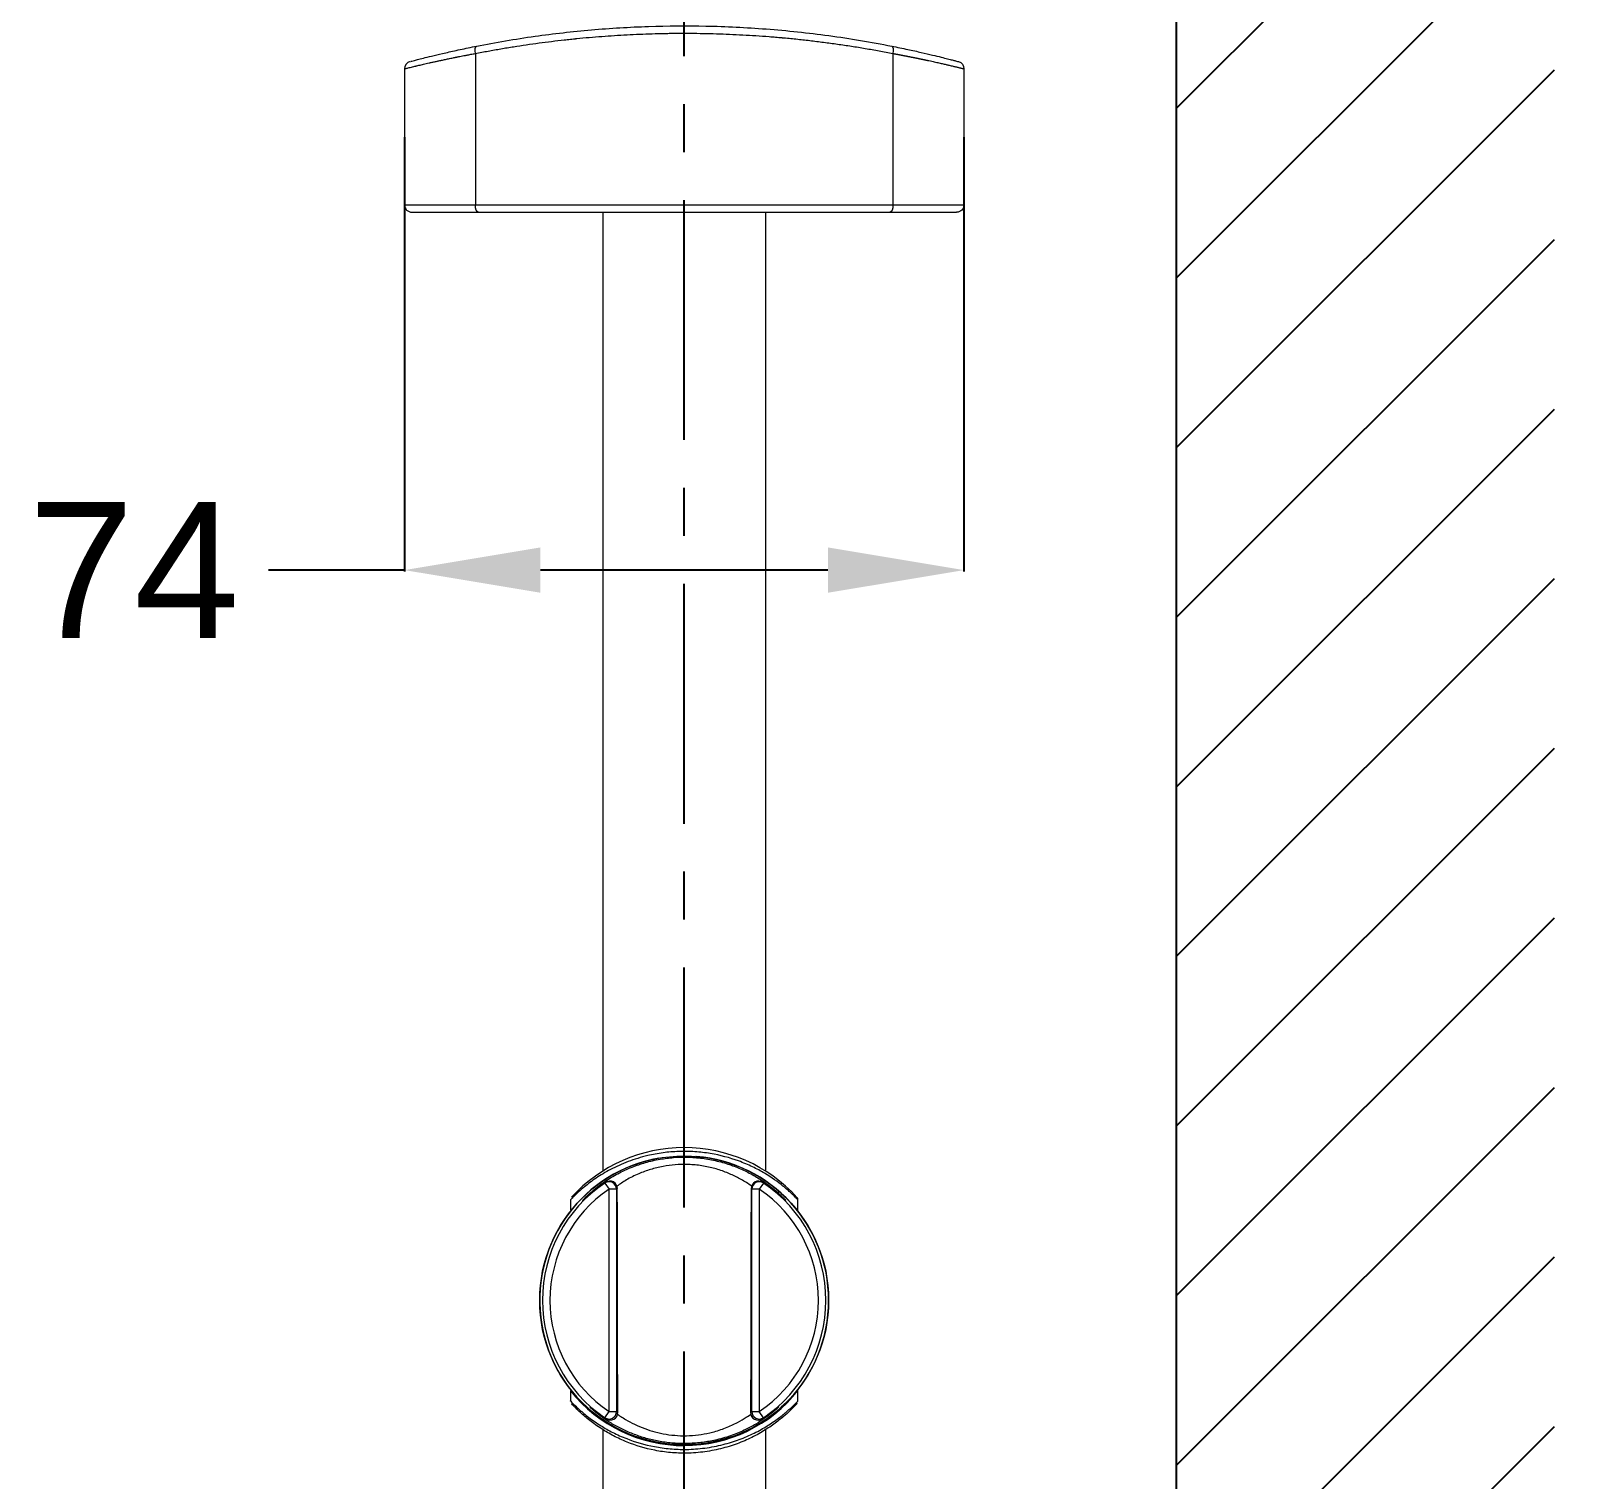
# Model space of a CAD drawing. Header units: millimetres. Extents: x 17284 to 19660, y -6011 to -2651.
# Drawn here: x 19049.8 to 19255.3, y -4398.5 to -4206.7 of the extents above; entities that cross this region are included whole.
import ezdxf

# ---------------------------------------------------------------- set-up
doc = ezdxf.new("R2010")
doc.units = ezdxf.units.MM
doc.linetypes.add('CENTERX2', pattern=[101.6, 63.5, -12.7, 12.7, -12.7])
doc.layers.add('CENTER', color=1, linetype='CENTERX2')
doc.layers.add('hatch', color=2, linetype='Continuous')
doc.layers.add('DIM', color=3, linetype='Continuous', lineweight=13)
doc.styles.get("Standard").update_dxf_attribs({"font": 'arial.ttf'})
doc.dimstyles.get("Standard").update_dxf_attribs({"dimtxt": 0.18, "dimasz": 0.18, "dimexe": 0.18, "dimexo": 0.0625, "dimgap": 0.09, "dimtad": 0, "dimtih": 1, "dimtoh": 1, "dimdec": 1, "dimdsep": 46, "dimtxsty": 'Standard', "dimcen": 0.09, "dimadec": 0, "dimazin": 0, "dimtfac": 1, "dimtdec": 1, "dimtofl": 0, "dimtmove": 0, "dimatfit": 3, "dimfxl": 1, "dimtolj": 1, "dimtzin": 0, "dimarcsym": 0})

# ---------------------------------------------------------------- blocks, each defined once
blk = doc.blocks.new('*D112')
at = {"layer": 'Defpoints', "color": 0, "transparency": 16777216}
for p in [(19099.2, -4220.7), (19173.24, -4220.7), (19173.24, -4278.06)]:
    blk.add_point(p, dxfattribs=at)
at = {"layer": 'DIM', "color": 0, "lineweight": -2, "transparency": 16777216}
for p, q in [((19099.2, -4220.76), (19099.2, -4278.24)), ((19173.24, -4220.76), (19173.24, -4278.24)), ((19099.2, -4278.06), (19081.2, -4278.06)), ((19155.24, -4278.06), (19117.2, -4278.06))]:
    blk.add_line(p, q, dxfattribs=at)
at = {"layer": 'DIM', "color": 0, "transparency": 16777216}
for points in [[(19117.2, -4275.06), (19117.2, -4281.06), (19099.2, -4278.06)], [(19155.24, -4275.06), (19155.24, -4281.06), (19173.24, -4278.06)]]:
    blk.add_solid(points, dxfattribs=at)
at = {"layer": 'DIM', "color": 0, "transparency": 16777216, "insert": (19063.42, -4278.06), "char_height": 18, "attachment_point": 5}
blk.add_mtext('\\A1;74', dxfattribs=at)
blk = doc.blocks.new('*D115')
at = {"layer": 'Defpoints', "color": 0, "transparency": 16777216}
for p in [(19249.92, -3914.5), (19343.61, -3914.5), (19249.92, -4520.5)]:
    blk.add_point(p, dxfattribs=at)
at = {"layer": 'DIM', "color": 0, "lineweight": -2, "transparency": 16777216}
for p, q in [((19249.98, -3914.5), (19343.79, -3914.5)), ((19343.61, -3932.5), (19343.61, -4203.3)), ((19343.61, -4502.5), (19343.61, -4231.69)), ((19249.98, -4520.5), (19343.79, -4520.5))]:
    blk.add_line(p, q, dxfattribs=at)
at = {"layer": 'DIM', "color": 0, "transparency": 16777216}
for points in [[(19340.61, -3932.5), (19346.61, -3932.5), (19343.61, -3914.5)], [(19340.61, -4502.5), (19346.61, -4502.5), (19343.61, -4520.5)]]:
    blk.add_solid(points, dxfattribs=at)
at = {"layer": 'DIM', "color": 3, "transparency": 16777216, "insert": (19343.61, -4217.5), "char_height": 18, "attachment_point": 5}
blk.add_mtext('\\A1;620', dxfattribs=at)
blk = doc.blocks.new('*D116')
at = {"layer": 'Defpoints', "color": 0, "transparency": 16777216}
for p in [(19249.92, -3895.5), (19420.26, -3895.5), (19249.92, -4539.5)]:
    blk.add_point(p, dxfattribs=at)
at = {"layer": 'DIM', "color": 0, "lineweight": -2, "transparency": 16777216}
for p, q in [((19249.98, -3895.5), (19420.44, -3895.5)), ((19420.26, -3913.5), (19420.26, -4203.3)), ((19420.26, -4521.5), (19420.26, -4231.69)), ((19249.98, -4539.5), (19420.44, -4539.5))]:
    blk.add_line(p, q, dxfattribs=at)
at = {"layer": 'DIM', "color": 0, "transparency": 16777216}
for points in [[(19417.26, -3913.5), (19423.26, -3913.5), (19420.26, -3895.5)], [(19417.26, -4521.5), (19423.26, -4521.5), (19420.26, -4539.5)]]:
    blk.add_solid(points, dxfattribs=at)
at = {"layer": 'DIM', "color": 3, "transparency": 16777216, "insert": (19420.26, -4217.5), "char_height": 18, "attachment_point": 5}
blk.add_mtext('\\A1;657', dxfattribs=at)

msp = doc.modelspace()

# ---------------------------------------------------------------- hatches: boundary and pattern name
at = {"layer": 'hatch'}
h = msp.add_hatch(dxfattribs=at)
h.set_pattern_fill('ANSI31', color=256, scale=5)
h.set_pattern_definition([(45, (4064.624, -113.49), (-11.22532, 11.22532), [])])
h.paths.add_polyline_path([(19201.38, -5647.37), (19251.38, -5647.37), (19251.38, -3576.8), (19201.38, -3576.8)])

# ---------------------------------------------------------------- linework, layer by layer
msp.add_line((19201.38, -5647.37), (19201.38, -3505.39))
at = {"linetype": 'Continuous', "lineweight": 13}
for p, q in [((19108.59, -4209.67), (19108.59, -4229.7)), ((19163.85, -4209.67), (19163.85, -4229.7)), ((19099.2, -4229.7), (19108.59, -4229.7)), ((19108.59, -4229.7), (19163.85, -4229.7)), ((19163.85, -4229.7), (19173.24, -4229.7))]:
    msp.add_line(p, q, dxfattribs=at)
at = {"linetype": 'Continuous', "lineweight": 18}
for p, q in [((19099.2, -4211.7), (19099.2, -4229.7)), ((19099.93, -4210.75), (19100.01, -4210.73)), ((19173.24, -4211.7), (19173.24, -4229.7)), ((19100.19, -4230.69), (19108.95, -4230.69)), ((19108.95, -4230.69), (19163.49, -4230.69)), ((19125.46, -4230.69), (19125.46, -4357.61)), ((19146.98, -4230.69), (19146.98, -4357.61)), ((19163.49, -4230.69), (19172.26, -4230.69)), ((19125.83, -4359.1), (19125.17, -4359.56)), ((19125.25, -4358.98), (19125.25, -4359.07)), ((19125.72, -4359.2), (19126.28, -4360.02)), ((19126.28, -4389.44), (19126.28, -4360.02)), ((19127.28, -4360.02), (19126.28, -4360.02)), ((19127.28, -4360.02), (19127.28, -4389.44)), ((19146.16, -4360.02), (19145.17, -4360.02)), ((19145.17, -4389.44), (19145.17, -4360.02)), ((19146.72, -4359.2), (19146.16, -4360.02)), ((19146.16, -4360.02), (19146.16, -4389.44)), ((19147.19, -4359.07), (19147.19, -4358.96)), ((19121.16, -4361.39), (19121.16, -4361.41)), ((19121.16, -4361.41), (19121.16, -4362.75)), ((19151.28, -4362.79), (19151.28, -4361.43)), ((19121.16, -4386.72), (19121.16, -4388.06)), ((19151.28, -4388.03), (19151.28, -4386.68)), ((19121.16, -4388.06), (19121.16, -4388.08)), ((19125.72, -4390.27), (19126.28, -4389.44)), ((19126.28, -4389.44), (19127.28, -4389.44)), ((19145.17, -4389.44), (19146.16, -4389.44)), ((19146.72, -4390.27), (19146.16, -4389.44)), ((19125.25, -4390.4), (19125.25, -4390.47)), ((19125.45, -4390.13), (19125.89, -4390.43)), ((19147.19, -4390.5), (19147.19, -4390.4)), ((19125.46, -4391.85), (19125.46, -4499.36)), ((19146.98, -4391.85), (19146.98, -4499.36))]:
    msp.add_line(p, q, dxfattribs=at)
msp.add_circle((19136.22, -4374.73), 19.12, dxfattribs=at)
for centre, radius, start, end in [((19100.19, -4211.7), 0.987, 104.8812, 180), ((19100.19, -4229.7), 0.987, 180, 270), ((19136.22, -4374.73), 20.22, 42.4058, 137.502), ((19136.22, -4374.73), 19.13, 99.9317, 0), ((19136.22, -4374.73), 19.12, 100.1394, 0), ((19136.22, -4374.73), 19.13, 0, 85.3153), ((19136.22, -4374.73), 19.12, 0, 85.1367), ((19136.22, -4374.73), 18.75, 124.0485, 235.9515), ((19136.22, -4374.73), 17.76, 124.0485, 235.9515), ((19126.28, -4360.02), 0.998, 0.0588, 123.9723), ((19126.38, -4359.93), 0.998, 0.1047, 123.1043), ((19126.38, -4359.93), 0.998, 0.0577, 123.5463), ((19146.07, -4359.93), 0.998, 56.8957, 179.8953), ((19146.07, -4359.93), 0.998, 56.4537, 179.9423), ((19146.16, -4360.02), 0.998, 56.0277, 179.9412), ((19136.22, -4374.73), 17.76, 304.0485, 55.9515), ((19136.22, -4374.73), 18.75, 304.0485, 55.9515), ((19136.22, -4374.73), 19.22, 218.5692, 321.5828), ((19126.28, -4389.44), 0.998, 236.0277, 359.9412), ((19146.16, -4389.44), 0.998, 180.0588, 303.9723), ((19126.43, -4389.59), 0.998, 236.7063, 359.9429), ((19126.43, -4389.59), 0.998, 237.2421, 0.1193), ((19146.01, -4389.59), 0.998, 179.8807, 302.7579), ((19146.01, -4389.59), 0.998, 180.0571, 303.2937)]:
    msp.add_arc(centre, radius, start, end, dxfattribs=at)
at = {"linetype": 'Continuous', "lineweight": 18, "extrusion": (0, 0, -1)}
for centre, start, end in [((-19172.26, -4211.7), 104.8812, 180), ((-19172.26, -4229.7), 180, 270)]:
    msp.add_arc(centre, 0.987, start, end, dxfattribs=at)
at = {"linetype": 'Continuous', "lineweight": 13, "extrusion": (0, 0, -1)}
for centre, major_axis, ratio, start_param, end_param in [((19108.95, -4209.67), (0.192, -0.968), 0.359742, 1.641949, 3.141593), ((19163.49, -4209.67), (-0.192, -0.968), 0.359742, 3.141593, 4.641236), ((19108.95, -4229.7), (0, -0.987), 0.365806, 0, 1.570796), ((19163.49, -4229.7), (0, -0.987), 0.365806, 4.712389, 6.283185)]:
    msp.add_ellipse(centre, major_axis=major_axis, ratio=ratio, start_param=start_param, end_param=end_param, dxfattribs=at)
at = {"linetype": 'Continuous', "lineweight": 18}
for centre, start_param, end_param in [((19142.61, -4374.73), 2.354528, 2.360862), ((19129.83, -4374.73), 0.780731, 0.787065), ((19142.61, -4374.73), 3.922323, 3.932416), ((19129.83, -4374.73), 5.492361, 5.502455)]:
    msp.add_ellipse(centre, major_axis=(21.59, 0), ratio=0.96827, start_param=start_param, end_param=end_param, dxfattribs=at)
for points, knots in [([(19108.76, -4208.7), (19111.27, -4208.2), (19116.26, -4207.35), (19123.9, -4206.48), (19131.49, -4206.02), (19139.24, -4205.97), (19147.25, -4206.36), (19155.52, -4207.25), (19160.97, -4208.16), (19163.68, -4208.7)], [0, 0, 0, 0, 0.145713, 0.281728, 0.416589, 0.550967, 0.692543, 0.842949, 1, 1, 1, 1]), ([(19108.59, -4209.67), (19109.15, -4209.56), (19110.28, -4209.35), (19111.96, -4209.05), (19113.65, -4208.77), (19115.33, -4208.51), (19117.01, -4208.28), (19118.68, -4208.06), (19120.06, -4207.9), (19121.03, -4207.8), (19121.51, -4207.75), (19121.75, -4207.72), (19121.88, -4207.71), (19121.94, -4207.7), (19121.97, -4207.7), (19121.98, -4207.7), (19121.99, -4207.7), (19121.99, -4207.7), (19121.99, -4207.7), (19121.99, -4207.7), (19122, -4207.7), (19122, -4207.7), (19122, -4207.7), (19122.55, -4207.64), (19123.66, -4207.54), (19125.33, -4207.4), (19126.99, -4207.29), (19128.66, -4207.19), (19130.32, -4207.11), (19131.98, -4207.05), (19133.35, -4207.02), (19134.32, -4207), (19134.8, -4207), (19135.04, -4207), (19135.16, -4207), (19135.22, -4207), (19135.25, -4207), (19135.26, -4207), (19135.27, -4207), (19135.27, -4207), (19135.28, -4207), (19135.28, -4207), (19135.28, -4207), (19135.28, -4207), (19135.28, -4207), (19135.28, -4207), (19135.28, -4207), (19136.43, -4206.99), (19137.59, -4206.99), (19139.33, -4207.03), (19140.49, -4207.05), (19142.23, -4207.12), (19143.97, -4207.2), (19145.72, -4207.3), (19147.17, -4207.41), (19148.18, -4207.49), (19148.69, -4207.53), (19148.94, -4207.56), (19149.07, -4207.57), (19149.13, -4207.57), (19149.16, -4207.58), (19149.18, -4207.58), (19149.19, -4207.58), (19149.19, -4207.58), (19149.19, -4207.58), (19149.19, -4207.58), (19149.19, -4207.58), (19149.19, -4207.58), (19149.19, -4207.58), (19149.19, -4207.58), (19149.19, -4207.58), (19149.8, -4207.63), (19151.01, -4207.75), (19152.84, -4207.95), (19154.68, -4208.18), (19156.51, -4208.43), (19158.35, -4208.7), (19160.19, -4209), (19162.02, -4209.32), (19163.24, -4209.55), (19163.85, -4209.67)], [0, 0, 0, 0, 0.03125, 0.0625, 0.09375, 0.125, 0.15625, 0.1875, 0.21875, 0.234375, 0.242187, 0.246094, 0.248047, 0.249023, 0.249512, 0.249756, 0.249878, 0.249939, 0.249969, 0.249985, 0.249992, 0.249992, 0.25, 0.25, 0.28125, 0.3125, 0.34375, 0.375, 0.40625, 0.4375, 0.46875, 0.484375, 0.492187, 0.496094, 0.498047, 0.499023, 0.499512, 0.499756, 0.499878, 0.499939, 0.499969, 0.499985, 0.499992, 0.499996, 0.499998, 0.499998, 0.5, 0.5, 0.5625, 0.5625, 0.59375, 0.625, 0.65625, 0.6875, 0.71875, 0.734375, 0.742187, 0.746094, 0.748047, 0.749023, 0.749512, 0.749756, 0.749878, 0.749939, 0.749969, 0.749985, 0.749992, 0.749996, 0.749998, 0.749998, 0.75, 0.75, 0.78125, 0.8125, 0.84375, 0.875, 0.90625, 0.9375, 0.96875, 1, 1, 1, 1]), ([(19100.1, -4210.7), (19100.12, -4210.7), (19100.23, -4210.67), (19100.53, -4210.59), (19101.1, -4210.44), (19101.95, -4210.22), (19103.12, -4209.94), (19104.66, -4209.57), (19106.55, -4209.15), (19108, -4208.85), (19108.76, -4208.7)], [0, 0, 0, 0, 0.034029, 0.135407, 0.248157, 0.373764, 0.511912, 0.66505, 0.829599, 1, 1, 1, 1]), ([(19163.68, -4208.7), (19164.42, -4208.85), (19165.79, -4209.13), (19167.59, -4209.53), (19169.07, -4209.87), (19170.22, -4210.16), (19171.09, -4210.37), (19171.71, -4210.53), (19172.15, -4210.65), (19172.44, -4210.73), (19172.51, -4210.75), (19172.51, -4210.75)], [0, 0, 0, 0, 0.144052, 0.276847, 0.401886, 0.516601, 0.620691, 0.714112, 0.802165, 0.894583, 1, 1, 1, 1]), ([(19151.28, -4361.43), (19151.24, -4361.38), (19151.14, -4361.28), (19150.41, -4360.55), (19149.14, -4359.42), (19147.37, -4358.15), (19145.28, -4357.03), (19142.97, -4356.05), (19140.36, -4355.34), (19137.62, -4355.02), (19135.51, -4354.99), (19133.4, -4355.16), (19131.12, -4355.59), (19128.73, -4356.33), (19126.44, -4357.37), (19124.5, -4358.55), (19122.76, -4359.86), (19121.7, -4360.87), (19121.21, -4361.38), (19121.19, -4361.4), (19121.18, -4361.41)], [0, 0, 0, 0, 0.0557865, 0.1087426, 0.1637847, 0.2522167, 0.2983723, 0.3454273, 0.4288004, 0.4710647, 0.5145714, 0.5567612, 0.6001543, 0.6594968, 0.7213102, 0.78071, 0.8418316, 0.9243852, 0.9655946, 1, 1, 1, 1]), ([(19122.8, -4361.5), (19122.79, -4361.5), (19122.78, -4361.51), (19122.88, -4361.4), (19123.1, -4361.16), (19123.63, -4360.64), (19124.5, -4359.87), (19125.79, -4358.91), (19127.4, -4357.94), (19129.18, -4357.11), (19131.08, -4356.46), (19132.93, -4356.03), (19134.82, -4355.79), (19136.37, -4355.75), (19137.98, -4355.83), (19139.63, -4356.05), (19141.54, -4356.51), (19143.3, -4357.13), (19144.92, -4357.88), (19146.39, -4358.75), (19147.63, -4359.63), (19148.61, -4360.46), (19149.24, -4361.06), (19149.61, -4361.44), (19149.65, -4361.5), (19149.67, -4361.53)], [0, 0, 0, 0, 0.012679, 0.029495, 0.06602, 0.103467, 0.157808, 0.213763, 0.270108, 0.327981, 0.374846, 0.422919, 0.465336, 0.508888, 0.53029, 0.577435, 0.626056, 0.672671, 0.72033, 0.77219, 0.825188, 0.873951, 0.924012, 0.961439, 1, 1, 1, 1]), ([(19145.13, -4359.6), (19145.11, -4359.59), (19144.73, -4359.3), (19143.83, -4358.75), (19142.43, -4358.03), (19140.91, -4357.44), (19139.23, -4357), (19137.78, -4356.79), (19136.37, -4356.72), (19135.01, -4356.75), (19133.37, -4356.97), (19131.73, -4357.38), (19130.09, -4357.99), (19128.57, -4358.75), (19127.72, -4359.33), (19127.31, -4359.61)], [0, 0, 0, 0, 0.002917, 0.100464, 0.184959, 0.271296, 0.355327, 0.442143, 0.480105, 0.555261, 0.632746, 0.71673, 0.803209, 0.906143, 1, 1, 1, 1]), ([(19125.17, -4359.56), (19125.08, -4359.61), (19124.68, -4359.89), (19124.08, -4360.37), (19123.4, -4360.95), (19122.98, -4361.35), (19122.78, -4361.54), (19122.79, -4361.51), (19122.8, -4361.5)], [0, 0, 0, 0, 0.054919, 0.254432, 0.475816, 0.703086, 0.881783, 1, 1, 1, 1]), ([(19125.16, -4359.55), (19124.81, -4359.82), (19124.14, -4360.31), (19123.47, -4360.9), (19123.07, -4361.26), (19122.89, -4361.42), (19122.9, -4361.42), (19122.9, -4361.42)], [0, 0, 0, 0, 0.292846, 0.546131, 0.771016, 0.938088, 1, 1, 1, 1]), ([(19125.72, -4359.2), (19125.73, -4359.18), (19125.77, -4359.15), (19125.8, -4359.12), (19125.83, -4359.1)], [0, 0, 0, 0, 0.36302, 1, 1, 1, 1]), ([(19127.43, -4389.59), (19127.42, -4385.97), (19127.4, -4376.08), (19127.39, -4366.19), (19127.37, -4359.93)], [0, 0, 0, 0, 0.366333, 1, 1, 1, 1]), ([(19145.07, -4359.93), (19145.06, -4364.6), (19145.04, -4374.49), (19145.02, -4384.38), (19145.01, -4389.59)], [0, 0, 0, 0, 0.472369, 1, 1, 1, 1]), ([(19146.62, -4359.1), (19146.64, -4359.12), (19146.68, -4359.15), (19146.71, -4359.19), (19146.72, -4359.2)], [0, 0, 0, 0, 0.7207, 1, 1, 1, 1]), ([(19148.76, -4360.72), (19148.71, -4360.67), (19148.44, -4360.43), (19147.73, -4359.85), (19146.97, -4359.34), (19146.62, -4359.1)], [0, 0, 0, 0, 0.112912, 0.583367, 1, 1, 1, 1]), ([(19149.57, -4361.44), (19149.57, -4361.44), (19149.57, -4361.44), (19149.47, -4361.35), (19149.24, -4361.14), (19148.92, -4360.86), (19148.76, -4360.72)], [0, 0, 0, 0, 0.053927, 0.275088, 0.621622, 1, 1, 1, 1]), ([(19149.67, -4361.53), (19149.65, -4361.51), (19149.61, -4361.48), (19149.3, -4361.19), (19148.94, -4360.87), (19148.76, -4360.72)], [0, 0, 0, 0, 0.334042, 0.679224, 1, 1, 1, 1]), ([(19151.28, -4361.39), (19151.28, -4361.38), (19151.28, -4361.33), (19151.26, -4361.26), (19151.23, -4361.2), (19151.2, -4361.15), (19151.19, -4361.14), (19151.19, -4361.14)], [0, 0, 0, 0, 0.125675, 0.48155, 0.76687, 0.968878, 1, 1, 1, 1]), ([(19121.18, -4388.06), (19121.18, -4388.05), (19121.14, -4388.01), (19121.31, -4388.19), (19121.7, -4388.59), (19122.43, -4389.28), (19123.55, -4390.22), (19125.06, -4391.27), (19126.76, -4392.24), (19129.03, -4393.26), (19131.62, -4394.03), (19134.36, -4394.41), (19136.61, -4394.5), (19139, -4394.32), (19141.37, -4393.86), (19143.57, -4393.17), (19145.54, -4392.32), (19147.28, -4391.34), (19148.74, -4390.33), (19149.91, -4389.38), (19150.86, -4388.48), (19151.26, -4388.06), (19151.28, -4388.04), (19151.28, -4388.03)], [0, 0, 0, 0, 0.008286, 0.044958, 0.085269, 0.12664, 0.18265, 0.240216, 0.287273, 0.335251, 0.41914, 0.461778, 0.505672, 0.555448, 0.607245, 0.656795, 0.707759, 0.759425, 0.812233, 0.862218, 0.913451, 0.984495, 1, 1, 1, 1]), ([(19150.91, -4388.64), (19151.03, -4388.51), (19151.18, -4388.34), (19151.12, -4388.41), (19150.74, -4388.83), (19149.79, -4389.75), (19148.64, -4390.72), (19147.19, -4391.76), (19145.47, -4392.76), (19143.51, -4393.64), (19141.35, -4394.34), (19138.99, -4394.81), (19136.63, -4395), (19134.39, -4394.91), (19131.68, -4394.52), (19129.1, -4393.73), (19126.85, -4392.68), (19125.17, -4391.7), (19123.68, -4390.62), (19122.56, -4389.66), (19121.83, -4388.94), (19121.44, -4388.53), (19121.27, -4388.34), (19121.31, -4388.39), (19121.31, -4388.39)], [0, 0, 0, 0, 0.052055, 0.06651, 0.132894, 0.180566, 0.228313, 0.277948, 0.327573, 0.375532, 0.42345, 0.471988, 0.520492, 0.56183, 0.603181, 0.683269, 0.728507, 0.773765, 0.827538, 0.881267, 0.919593, 0.957862, 0.992073, 1, 1, 1, 1]), ([(19148.72, -4388.84), (19148.7, -4388.86), (19148.67, -4388.9), (19148.34, -4389.21), (19147.75, -4389.71), (19146.86, -4390.37), (19145.73, -4391.11), (19144.32, -4391.87), (19142.61, -4392.6), (19140.74, -4393.17), (19138.86, -4393.53), (19137.07, -4393.69), (19135.25, -4393.69), (19133.48, -4393.51), (19131.78, -4393.17), (19130.17, -4392.7), (19128.64, -4392.1), (19127.19, -4391.38), (19125.89, -4390.59), (19124.9, -4389.87), (19124.22, -4389.31), (19123.86, -4388.98), (19123.7, -4388.83), (19123.73, -4388.85), (19123.73, -4388.85)], [0, 0, 0, 0, 0.037793, 0.076818, 0.124653, 0.173953, 0.223719, 0.274529, 0.331562, 0.390387, 0.435722, 0.482231, 0.527682, 0.574414, 0.61883, 0.664264, 0.712609, 0.761972, 0.817177, 0.873875, 0.916204, 0.95969, 0.99953, 1, 1, 1, 1]), ([(19123.73, -4388.85), (19123.74, -4388.85), (19123.75, -4388.86), (19123.9, -4388.98), (19124.12, -4389.16), (19124.6, -4389.53), (19125.05, -4389.87), (19125.37, -4390.08), (19125.45, -4390.13)], [0, 0, 0, 0, 0.245272, 0.273424, 0.495836, 0.723917, 0.92572, 1, 1, 1, 1]), ([(19123.85, -4388.93), (19123.84, -4388.93), (19123.83, -4388.92), (19123.92, -4388.99), (19124.17, -4389.19), (19124.66, -4389.58), (19125.18, -4389.94), (19125.45, -4390.14)], [0, 0, 0, 0, 0.0181703, 0.1641776, 0.3896778, 0.6776869, 1, 1, 1, 1]), ([(19146.56, -4390.43), (19146.62, -4390.39), (19147.02, -4390.13), (19147.59, -4389.72), (19147.93, -4389.46), (19148.07, -4389.35)], [0, 0, 0, 0, 0.096151, 0.629243, 1, 1, 1, 1]), ([(19148.07, -4389.35), (19148.14, -4389.29), (19148.4, -4389.1), (19148.63, -4388.9), (19148.69, -4388.86), (19148.72, -4388.84)], [0, 0, 0, 0, 0.170206, 0.578815, 1, 1, 1, 1]), ([(19148.07, -4389.35), (19148.2, -4389.25), (19148.43, -4389.06), (19148.6, -4388.93), (19148.6, -4388.93), (19148.59, -4388.93)], [0, 0, 0, 0, 0.470651, 0.845619, 1, 1, 1, 1]), ([(19151.16, -4388.37), (19151.16, -4388.36), (19151.16, -4388.36), (19151.17, -4388.35), (19151.17, -4388.35), (19151.18, -4388.34), (19151.18, -4388.34)], [0, 0, 0, 0, 0.614737, 0.850859, 0.989904, 1, 1, 1, 1]), ([(19125.89, -4390.43), (19125.86, -4390.4), (19125.81, -4390.35), (19125.75, -4390.3), (19125.72, -4390.27)], [0, 0, 0, 0, 0.451424, 1, 1, 1, 1]), ([(19127.26, -4389.69), (19127.26, -4389.7), (19127.58, -4389.95), (19128.38, -4390.46), (19129.63, -4391.14), (19130.95, -4391.71), (19132.35, -4392.16), (19133.81, -4392.48), (19135.36, -4392.65), (19136.93, -4392.66), (19138.5, -4392.5), (19140.11, -4392.17), (19141.75, -4391.63), (19143.23, -4390.94), (19144.37, -4390.27), (19144.92, -4389.87), (19145.15, -4389.71)], [0, 0, 0, 0, 0.002515, 0.094319, 0.171366, 0.249987, 0.319565, 0.390791, 0.461183, 0.533796, 0.604217, 0.676754, 0.766833, 0.860065, 0.94028, 1, 1, 1, 1]), ([(19146.72, -4390.27), (19146.71, -4390.28), (19146.65, -4390.34), (19146.6, -4390.39), (19146.56, -4390.43)], [0, 0, 0, 0, 0.227385, 1, 1, 1, 1])]:
    msp.add_open_spline(points, degree=3, knots=knots, dxfattribs=at)
at = {"linetype": 'Continuous', "lineweight": 13}
for points, knots in [([(19099.2, -4211.7), (19099.2, -4211.7), (19099.22, -4211.7), (19099.29, -4211.68), (19099.42, -4211.65), (19099.59, -4211.6), (19099.83, -4211.54), (19100.11, -4211.48), (19100.34, -4211.42), (19100.52, -4211.38), (19100.62, -4211.35), (19100.74, -4211.33), (19100.8, -4211.31), (19100.83, -4211.3), (19100.85, -4211.3), (19100.85, -4211.3), (19100.86, -4211.3), (19100.86, -4211.3), (19100.86, -4211.3), (19100.86, -4211.3), (19100.86, -4211.3), (19100.86, -4211.3), (19100.86, -4211.3), (19100.86, -4211.3), (19100.86, -4211.3), (19100.94, -4211.28), (19101.12, -4211.24), (19101.41, -4211.17), (19101.73, -4211.09), (19102.08, -4211.01), (19102.45, -4210.93), (19102.86, -4210.84), (19103.15, -4210.77), (19103.38, -4210.72), (19103.5, -4210.7), (19103.63, -4210.67), (19103.7, -4210.65), (19103.74, -4210.64), (19103.76, -4210.64), (19103.77, -4210.64), (19103.77, -4210.64), (19103.77, -4210.64), (19103.77, -4210.64), (19103.77, -4210.64), (19103.77, -4210.64), (19103.77, -4210.64), (19103.77, -4210.64), (19103.77, -4210.64), (19103.92, -4210.6), (19104.07, -4210.57), (19104.4, -4210.5), (19104.57, -4210.46), (19104.94, -4210.39), (19105.13, -4210.35), (19105.44, -4210.28), (19105.6, -4210.25), (19105.79, -4210.21), (19105.88, -4210.19), (19105.93, -4210.18), (19105.96, -4210.18), (19105.97, -4210.18), (19105.98, -4210.18), (19105.98, -4210.17), (19105.98, -4210.17), (19105.98, -4210.17), (19105.98, -4210.17), (19105.98, -4210.17), (19105.98, -4210.17), (19105.98, -4210.17), (19105.98, -4210.17), (19105.98, -4210.17), (19106, -4210.17), (19106.05, -4210.16), (19106.14, -4210.14), (19106.26, -4210.12), (19106.33, -4210.1), (19106.5, -4210.07), (19106.59, -4210.05), (19106.81, -4210.01), (19106.93, -4209.99), (19107.19, -4209.93), (19107.33, -4209.91), (19107.65, -4209.85), (19107.82, -4209.81), (19108.18, -4209.74), (19108.38, -4209.71), (19108.59, -4209.67)], [0, 0, 0, 0, 0.044451, 0.089954, 0.135456, 0.180958, 0.226461, 0.271963, 0.317465, 0.317465, 0.340216, 0.351592, 0.35728, 0.360124, 0.361546, 0.362257, 0.362612, 0.36279, 0.362879, 0.362923, 0.362945, 0.362956, 0.362962, 0.362962, 0.362968, 0.362968, 0.385719, 0.40847, 0.431221, 0.453972, 0.476723, 0.499475, 0.522226, 0.522226, 0.533601, 0.539289, 0.542133, 0.543555, 0.544266, 0.544621, 0.544799, 0.544888, 0.544932, 0.544955, 0.544966, 0.544971, 0.544971, 0.544977, 0.544977, 0.567728, 0.567728, 0.590479, 0.590479, 0.61323, 0.61323, 0.624606, 0.630294, 0.633138, 0.63456, 0.635271, 0.635626, 0.635804, 0.635893, 0.635937, 0.635959, 0.63597, 0.635976, 0.635979, 0.63598, 0.63598, 0.635981, 0.635981, 0.681484, 0.726986, 0.726986, 0.772488, 0.772488, 0.817991, 0.817991, 0.863493, 0.863493, 0.908995, 0.908995, 0.954498, 0.954498, 1, 1, 1, 1]), ([(19163.85, -4209.67), (19163.86, -4209.67), (19163.89, -4209.68), (19163.92, -4209.68), (19163.95, -4209.69), (19163.99, -4209.69), (19164.02, -4209.7), (19164.05, -4209.71), (19164.09, -4209.71), (19164.12, -4209.72), (19164.15, -4209.72), (19164.18, -4209.73), (19164.22, -4209.74), (19164.25, -4209.74), (19164.28, -4209.75), (19164.31, -4209.75), (19164.34, -4209.76), (19164.37, -4209.77), (19164.4, -4209.77), (19164.43, -4209.78), (19164.46, -4209.78), (19164.49, -4209.79), (19164.52, -4209.79), (19164.55, -4209.8), (19164.58, -4209.8), (19164.61, -4209.81), (19164.64, -4209.82), (19164.66, -4209.82), (19164.69, -4209.83), (19164.72, -4209.83), (19164.75, -4209.84), (19164.77, -4209.84), (19164.8, -4209.85), (19164.83, -4209.85), (19164.85, -4209.86), (19164.88, -4209.86), (19164.91, -4209.87), (19164.93, -4209.87), (19164.96, -4209.88), (19164.98, -4209.88), (19165.01, -4209.89), (19165.03, -4209.89), (19165.06, -4209.9), (19165.08, -4209.9), (19165.1, -4209.9), (19165.13, -4209.91), (19165.15, -4209.91), (19165.17, -4209.92), (19165.2, -4209.92), (19165.22, -4209.93), (19165.24, -4209.93), (19165.26, -4209.94), (19165.29, -4209.94), (19165.31, -4209.94), (19165.33, -4209.95), (19165.35, -4209.95), (19165.37, -4209.96), (19165.39, -4209.96), (19165.41, -4209.97), (19165.43, -4209.97), (19165.45, -4209.97), (19165.47, -4209.98), (19165.49, -4209.98), (19165.51, -4209.98), (19165.53, -4209.99), (19165.55, -4209.99), (19165.57, -4210), (19165.59, -4210), (19165.61, -4210), (19165.63, -4210.01), (19165.64, -4210.01), (19165.66, -4210.01), (19165.68, -4210.02), (19165.7, -4210.02), (19165.71, -4210.02), (19165.73, -4210.03), (19165.75, -4210.03), (19165.76, -4210.03), (19165.78, -4210.04), (19165.79, -4210.04), (19165.81, -4210.04), (19165.83, -4210.05), (19165.84, -4210.05), (19165.86, -4210.05), (19165.87, -4210.06), (19165.89, -4210.06), (19165.9, -4210.06), (19165.91, -4210.06), (19165.93, -4210.07), (19165.94, -4210.07), (19165.96, -4210.07), (19165.97, -4210.07), (19165.98, -4210.08), (19165.99, -4210.08), (19166.01, -4210.08), (19166.02, -4210.08), (19166.03, -4210.09), (19166.04, -4210.09), (19166.06, -4210.09), (19166.07, -4210.09), (19166.08, -4210.1), (19166.09, -4210.1), (19166.1, -4210.1), (19166.11, -4210.1), (19166.12, -4210.11), (19166.13, -4210.11), (19166.14, -4210.11), (19166.15, -4210.11), (19166.16, -4210.11), (19166.17, -4210.12), (19166.18, -4210.12), (19166.19, -4210.12), (19166.2, -4210.12), (19166.21, -4210.12), (19166.21, -4210.12), (19166.22, -4210.13), (19166.23, -4210.13), (19166.24, -4210.13), (19166.25, -4210.13), (19166.25, -4210.13), (19166.26, -4210.13), (19166.27, -4210.13), (19166.27, -4210.14), (19166.28, -4210.14), (19166.29, -4210.14), (19166.29, -4210.14), (19166.3, -4210.14), (19166.3, -4210.14), (19166.31, -4210.14), (19166.32, -4210.14), (19166.32, -4210.15), (19166.33, -4210.15), (19166.33, -4210.15), (19166.33, -4210.15), (19166.34, -4210.15), (19166.34, -4210.15), (19166.35, -4210.15), (19166.35, -4210.15), (19166.35, -4210.15), (19166.36, -4210.15), (19166.36, -4210.15), (19166.36, -4210.15), (19166.36, -4210.15), (19166.37, -4210.15), (19166.37, -4210.16), (19166.37, -4210.16), (19166.37, -4210.16), (19166.41, -4210.16), (19166.47, -4210.18), (19166.56, -4210.19), (19166.66, -4210.21), (19166.75, -4210.23), (19166.84, -4210.25), (19166.93, -4210.27), (19167.01, -4210.29), (19167.1, -4210.3), (19167.18, -4210.32), (19167.27, -4210.34), (19167.35, -4210.36), (19167.43, -4210.37), (19167.51, -4210.39), (19167.59, -4210.41), (19167.67, -4210.42), (19167.74, -4210.44), (19167.82, -4210.45), (19167.89, -4210.47), (19167.96, -4210.48), (19168.03, -4210.5), (19168.1, -4210.51), (19168.17, -4210.53), (19168.24, -4210.54), (19168.31, -4210.56), (19168.37, -4210.57), (19168.66, -4210.63), (19169.15, -4210.74), (19169.79, -4210.88), (19170.36, -4211.01), (19170.87, -4211.13), (19171.26, -4211.22), (19171.57, -4211.29), (19171.81, -4211.35), (19172.04, -4211.41), (19172.24, -4211.45), (19172.42, -4211.5), (19172.59, -4211.54), (19172.69, -4211.56), (19172.75, -4211.58), (19172.77, -4211.58), (19172.79, -4211.59), (19172.81, -4211.59), (19172.82, -4211.6), (19172.84, -4211.6), (19172.86, -4211.6), (19172.88, -4211.61), (19172.89, -4211.61), (19172.91, -4211.62), (19172.93, -4211.62), (19172.94, -4211.63), (19172.96, -4211.63), (19172.97, -4211.63), (19172.99, -4211.64), (19173, -4211.64), (19173.02, -4211.64), (19173.03, -4211.65), (19173.04, -4211.65), (19173.05, -4211.65), (19173.07, -4211.66), (19173.08, -4211.66), (19173.09, -4211.66), (19173.1, -4211.66), (19173.11, -4211.67), (19173.12, -4211.67), (19173.13, -4211.67), (19173.14, -4211.67), (19173.15, -4211.68), (19173.16, -4211.68), (19173.17, -4211.68), (19173.17, -4211.68), (19173.18, -4211.68), (19173.19, -4211.69), (19173.19, -4211.69), (19173.2, -4211.69), (19173.21, -4211.69), (19173.21, -4211.69), (19173.22, -4211.69), (19173.22, -4211.69), (19173.22, -4211.69), (19173.23, -4211.7), (19173.23, -4211.7), (19173.23, -4211.7), (19173.24, -4211.7), (19173.24, -4211.7), (19173.24, -4211.7), (19173.24, -4211.7), (19173.24, -4211.7), (19173.24, -4211.7), (19173.24, -4211.7), (19173.24, -4211.7)], [0, 0, 0, 0, 0.002101, 0.004188, 0.006261, 0.008321, 0.010367, 0.012399, 0.014417, 0.016421, 0.018412, 0.020389, 0.022352, 0.024302, 0.026238, 0.028159, 0.030068, 0.031962, 0.033843, 0.035709, 0.037563, 0.039402, 0.041227, 0.043039, 0.044837, 0.046621, 0.048392, 0.050149, 0.051892, 0.053621, 0.055336, 0.057038, 0.058726, 0.0604, 0.06206, 0.063707, 0.06534, 0.066959, 0.068564, 0.070156, 0.071734, 0.073298, 0.074848, 0.076384, 0.077907, 0.079416, 0.080911, 0.082393, 0.08386, 0.085314, 0.086754, 0.088181, 0.089593, 0.090992, 0.092377, 0.093748, 0.095106, 0.09645, 0.09778, 0.099096, 0.100398, 0.101687, 0.102962, 0.104223, 0.105471, 0.106704, 0.107924, 0.10913, 0.110323, 0.111501, 0.112666, 0.113817, 0.114954, 0.116078, 0.117188, 0.118284, 0.119366, 0.120434, 0.121489, 0.12253, 0.123557, 0.124571, 0.12557, 0.126556, 0.127528, 0.128487, 0.129431, 0.130362, 0.131279, 0.132182, 0.133072, 0.133948, 0.134809, 0.135658, 0.136492, 0.137313, 0.13812, 0.138913, 0.139692, 0.140458, 0.14121, 0.141948, 0.142672, 0.143383, 0.14408, 0.144763, 0.145432, 0.146087, 0.146729, 0.147357, 0.147971, 0.148572, 0.149158, 0.149731, 0.150291, 0.150836, 0.151368, 0.151885, 0.152389, 0.15288, 0.153356, 0.153819, 0.154268, 0.154703, 0.155125, 0.155533, 0.155927, 0.156307, 0.156673, 0.157026, 0.157365, 0.15769, 0.158001, 0.158299, 0.158583, 0.158853, 0.159109, 0.159352, 0.15958, 0.159795, 0.159997, 0.160184, 0.160358, 0.160518, 0.160664, 0.160796, 0.160915, 0.16102, 0.167442, 0.173805, 0.180107, 0.18635, 0.192533, 0.198655, 0.204719, 0.210722, 0.216665, 0.222549, 0.228372, 0.234136, 0.23984, 0.245484, 0.251068, 0.256592, 0.262057, 0.267462, 0.272806, 0.278091, 0.283316, 0.288482, 0.293587, 0.298632, 0.303618, 0.308544, 0.365459, 0.42002, 0.47223, 0.522092, 0.569611, 0.600798, 0.631599, 0.662016, 0.692049, 0.721701, 0.750973, 0.779868, 0.78425, 0.788629, 0.793006, 0.79738, 0.801751, 0.80612, 0.810486, 0.814849, 0.819209, 0.823567, 0.827922, 0.832274, 0.836624, 0.840971, 0.845315, 0.849657, 0.853996, 0.858333, 0.862667, 0.866998, 0.871326, 0.875652, 0.879976, 0.884296, 0.888615, 0.89293, 0.897243, 0.901554, 0.905861, 0.910167, 0.914469, 0.91877, 0.923067, 0.927363, 0.931655, 0.935945, 0.940233, 0.944518, 0.948801, 0.953081, 0.957358, 0.961634, 0.965906, 0.970177, 0.974444, 0.97871, 0.982973, 0.987233, 0.991491, 0.995747, 1, 1, 1, 1])]:
    msp.add_open_spline(points, degree=3, knots=knots, dxfattribs=at)
at = {"layer": 'CENTER', "ltscale": 0.5}
msp.add_line((19136.22, -4565.63), (19136.22, -3869.36), dxfattribs=at)

# ---------------------------------------------------------------- dimensions: what is measured, and where the dimension line sits
at = {"layer": 'DIM', "color": 3}
for base, p1, p2, text, picture, middle in [((19420.26, -3895.5), (19249.92, -4539.5), (19249.92, -3895.5), '657', '*D116', (19420.26, -4217.5)), ((19343.61, -3914.5), (19249.92, -4520.5), (19249.92, -3914.5), '620', '*D115', (19343.61, -4217.5))]:
    dim = msp.add_linear_dim(base=base, p1=p1, p2=p2, angle=90, text=text, dimstyle='Standard', override={"dimtxt": 18, "dimasz": 18, "dimgap": 5, "dimclrt": 3}, dxfattribs=at)
    dim.commit()
    dim.dimension.update_dxf_attribs({"geometry": picture, "text_midpoint": middle})
dim = msp.add_linear_dim(base=(19173.24, -4278.06), p1=(19099.2, -4220.7), p2=(19173.24, -4220.7), dimstyle='Standard', override={"dimtxt": 18, "dimasz": 18, "dimgap": 5}, dxfattribs=at)
dim.commit()
dim.dimension.update_dxf_attribs({"geometry": '*D112', "text_midpoint": (19063.42, -4278.06), "dimtype": 160})

doc.saveas('drawing.dxf')
